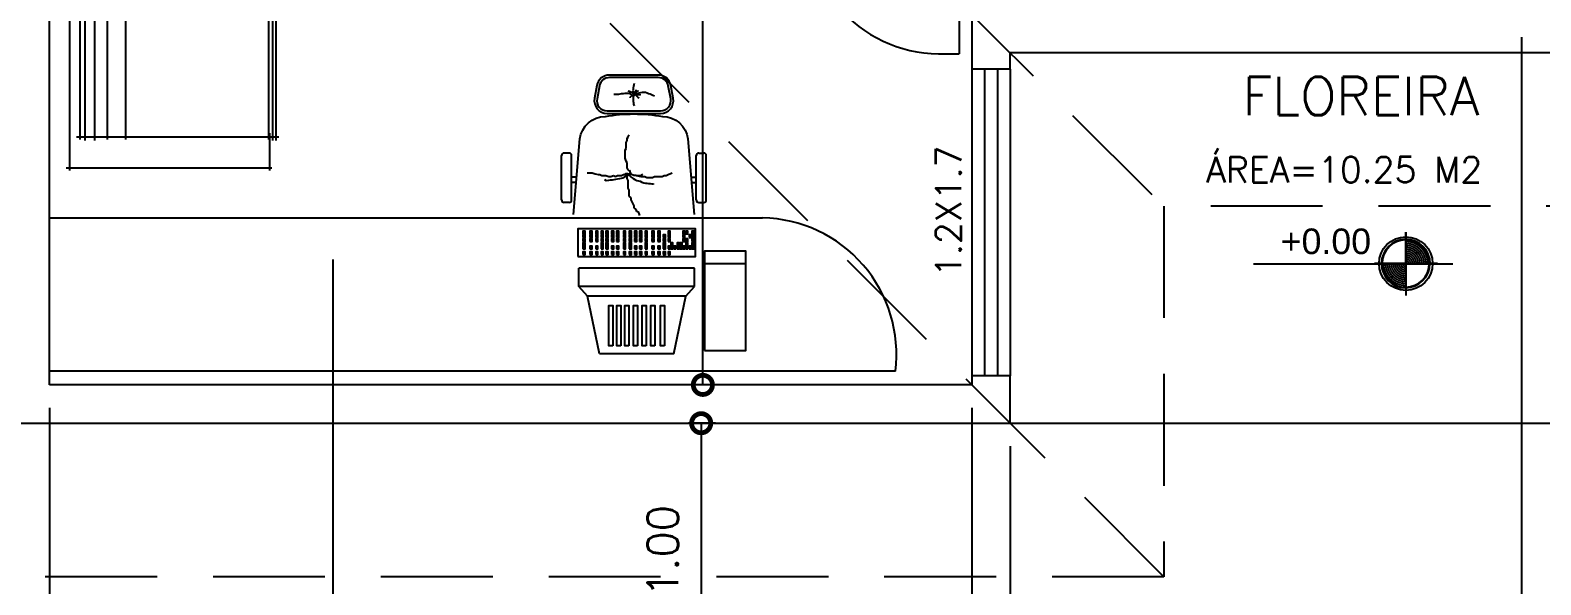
# Model space of a CAD drawing. Extents: x 500 to 638, y 181 to 267.
# Drawn here: x 540.95 to 546.86, y 225.74 to 227.91 of the extents above; entities that cross this region are included whole.
import ezdxf
from ezdxf.enums import TextEntityAlignment as Align

# ---------------------------------------------------------------- set-up
doc = ezdxf.new("R2010")
doc.units = 0
doc.header["$LTSCALE"] = 7
doc.linetypes.add('HIDDEN2', pattern=[0.1875, 0.125, -0.0625])
doc.layers.get('0').update_dxf_attribs({"linetype": 'CONTINUOUS'})
doc.layers.get('DEFPOINTS').update_dxf_attribs({"linetype": 'CONTINUOUS'})
for name, color, linetype in [('ACESSÓRIO', 2, 'CONTINUOUS'), ('ALVENARIA', 7, 'CONTINUOUS'), ('ALVENARIA1', 44, 'CONTINUOUS'), ('COBERTURA', 6, 'CONTINUOUS'), ('COTA', 1, 'CONTINUOUS'), ('JAPOR', 142, 'CONTINUOUS'), ('TEXTO2', 40, 'CONTINUOUS'), ('TEXTO3', 3, 'CONTINUOUS')]:
    doc.layers.add(name, color=color, linetype=linetype)
doc.styles.add('ARIALN', font='arial.ttf')
doc.styles.add('ROMANS', font='times.ttf')
doc.styles.add('SIMPLEX', font='SIMPLEX.SHX')
doc.dimstyles.new('DIM50', dxfattribs={"dimtxt": 0.12, "dimasz": 0.15, "dimexe": 0.05, "dimexo": 0.09, "dimgap": 0.09, "dimtad": 1, "dimzin": 0, "dimdsep": 46, "dimtxsty": 'SIMPLEX', "dimblk1": 'DOTSMALL', "dimblk2": 'DOTSMALL', "dimsah": 1, "dimcen": 0.09, "dimadec": 0, "dimazin": 0, "dimtfac": 1, "dimtix": 1, "dimtofl": 0, "dimtmove": 2, "dimatfit": 3, "dimldrblk": 'DOTSMALL', "dimfxl": 1, "dimtolj": 1, "dimtzin": 0, "dimarcsym": 0})

# ---------------------------------------------------------------- blocks, each defined once
blk = doc.blocks.new('Bipman03')
blk.add_lwpolyline([(0.2804, 0.0302), (0.4279, 0.0323), (0.4422, 0.0548), (0.4791, 0.0548), (0.561, 0.0302), (0.5773, 0.0364), (0.5855, 0.0753), (0.561, 0.0979), (0.526, 0.1221), (0.4606, 0.1368), (0.4217, 0.1347), (0.4053, 0.1614), (0.2661, 0.1716), (0.3071, 0.2249), (0.3583, 0.2659), (0.3849, 0.2802), (0.3951, 0.313), (0.3419, 0.3335), (0.2682, 0.2843), (0.26, 0.2925), (0.2088, 0.272), (0.2047, 0.2351), (0.2129, 0.1778), (0.0573, 0.1962), (0.0103, 0.2578), (-0.0124, 0.2823), (-0.0431, 0.2966), (-0.1672, 0.2805), (-0.2458, 0.2065), (-0.2703, 0.1286), (-0.3236, 0.1245), (-0.3666, 0.0815), (-0.385, 0.02), (-0.3461, -0.0292), (-0.3011, -0.0517), (-0.2908, -0.0599), (-0.2929, -0.1788), (-0.2458, -0.23), (-0.0902, -0.2648), (0.0798, -0.2423), (0.1207, -0.2218), (0.2026, -0.2095), (0.262, -0.0661), (0.2784, -0.0558), (0.2845, 0.0057), (0.2743, 0.0118)], close=True)
for points in [[(0.0552, 0.1962), (0.1269, 0.1122), (0.0839, 0.063), (0.1474, 0.02)], [(0.2067, 0.2249), (0.3091, 0.2249)], [(-0.2663, 0.1245), (-0.2212, 0.0753), (-0.2335, 0.0548), (-0.2458, 0.061), (-0.254, 0.0487), (-0.2478, 0.0302), (-0.2171, 0.022), (-0.2069, 0.0036), (-0.2274, -0.0292), (-0.2642, -0.0476), (-0.2908, -0.0538), (-0.254, -0.0579), (-0.2028, -0.0333), (-0.1454, 0.0466), (-0.1352, 0.0835), (-0.17, 0.1245), (-0.2192, 0.1347), (-0.2663, 0.1245)], [(0.1719, 0.0876), (0.133, 0.1143), (0.09, 0.0589), (0.0204, 0.1245), (-0.0451, 0.1737), (-0.0943, 0.1696), (-0.1434, 0.1245), (-0.1557, 0.1347), (-0.1925, 0.1306)], [(0.2804, 0.0302), (0.2646, 0.1306), (0.1883, 0.1327), (0.1248, -0.0702)], [(0.2641, 0.1696), (0.2518, 0.1306)], [(0.4197, 0.1347), (0.4422, 0.0528)], [(-0.1332, 0.0712), (-0.082, 0.0323), (0.0429, 0.0118)], [(-0.2294, -0.0702), (-0.2192, -0.1234), (-0.1168, -0.0497), (-0.0349, -0.0312), (0.0593, 0.0016)], [(-0.1987, -0.0292), (-0.1168, -0.0046), (0.0409, 0.0016)], [(-0.1823, -0.148), (-0.039, -0.1603), (-0.0083, -0.105), (-0.0124, -0.1542), (0.1453, -0.0743), (0.1904, -0.1398), (0.219, -0.1111), (0.1781, -0.0394), (0.2381, 0.0246), (0.2743, 0.0138)], [(0.1822, -0.0456), (0.1474, -0.0722)], [(0.2641, -0.064), (0.2313, -0.064), (0.2129, -0.0989)], [(0.1904, -0.1419), (0.2047, -0.1665), (0.1207, -0.2197)]]:
    blk.add_lwpolyline(points)
blk = doc.blocks.new('A$C7B130806')
at = {"layer": 'ACESSÓRIO'}
for p, q in [((0.1399, 0.8304), (0, 0.8304)), ((0.0108, 0.8444), (0.0108, 0.0398)), ((0.1215, 0.8413), (1.7393, 0.8413)), ((1.7393, 0.8547), (0.1247, 0.8547)), ((0.1323, 0.8655), (0.1323, 0.8163)), ((0.1323, 0.8412), (0.1323, 0.0738)), ((0.6588, 0.8687), (0.6588, 0.0803)), ((1.1988, 0.8687), (1.1988, 0.0803)), ((1.8576, 0.8304), (1.7113, 0.8304)), ((1.7253, 0.8228), (1.7253, 0.8655)), ((1.7253, 0.0738), (1.7253, 0.8379)), ((1.8468, 0.0333), (1.8468, 0.8379)), ((0.1247, 0.825), (1.7361, 0.825)), ((0.1247, 0.2659), (1.7361, 0.2659)), ((0.1247, 0.194), (1.7361, 0.194)), ((0.1215, 0.1451), (1.7393, 0.1451)), ((0.1215, 0.1072), (1.7393, 0.1072)), ((0.1247, 0.0879), (1.7361, 0.0879)), ((0.0032, 0.0474), (1.8576, 0.0474)), ((0.6896, 0), (0.6896, 0.0001))]:
    blk.add_line(p, q, dxfattribs=at)
at = {"layer": 'ACESSÓRIO', "rotation": 86.47595088633102}
blk.add_blockref('Bipman03', (0.9319, 0.5777), dxfattribs=at)
blk = doc.blocks.new('A$C12E82880')
at = {"layer": 'ACESSÓRIO'}
for p, q in [((0.2806, 1.091), (0.2341, 0.8646)), ((0.2806, 1.091), (0.572, 1.091)), ((0.572, 1.091), (0.6185, 0.8646)), ((0.2341, 0.8646), (0.2, 0.8273)), ((0.2, 0.8273), (0.2, 0.756)), ((0.2, 0.8273), (0.6526, 0.8273)), ((0.2341, 0.8646), (0.6185, 0.8646)), ((0.6185, 0.8646), (0.6526, 0.8273)), ((0.6526, 0.8273), (0.6526, 0.756)), ((0, 0.7391), (0.1612, 0.7391)), ((0.2, 0.756), (0.6526, 0.756)), ((0.4138, 0.5495), (0.4176, 0.5381)), ((0.4176, 0.5381), (0.4252, 0.5343)), ((0.4252, 0.5343), (0.429, 0.5267)), ((0.1543, 0.4888), (0.1543, 0.3151)), ((0.1837, 0.4988), (0.1643, 0.4988)), ((0.1937, 0.4888), (0.1937, 0.3151)), ((0.429, 0.5267), (0.4366, 0.5191)), ((0.4366, 0.5191), (0.4366, 0.5115)), ((0.4366, 0.5115), (0.448, 0.4886)), ((0.448, 0.4886), (0.448, 0.481)), ((0.448, 0.481), (0.4557, 0.4734)), ((0.4557, 0.4734), (0.4557, 0.4506)), ((0.6807, 0.4888), (0.6807, 0.3151)), ((0.6907, 0.4988), (0.7101, 0.4988)), ((0.7201, 0.4888), (0.7201, 0.3151)), ((0.2099, 0.4199), (0.1928, 0.4199)), ((0.3601, 0.4262), (0.3601, 0.4275)), ((0.3666, 0.4262), (0.3601, 0.4262)), ((0.373, 0.4249), (0.3666, 0.4262)), ((0.3795, 0.4249), (0.373, 0.4249)), ((0.386, 0.4236), (0.3795, 0.4249)), ((0.3924, 0.4236), (0.386, 0.4236)), ((0.3989, 0.4223), (0.3924, 0.4236)), ((0.4066, 0.4197), (0.3989, 0.4223)), ((0.4131, 0.4158), (0.4066, 0.4197)), ((0.4196, 0.4145), (0.4131, 0.4158)), ((0.426, 0.412), (0.4196, 0.4145)), ((0.4557, 0.4506), (0.4595, 0.4429)), ((0.4595, 0.4429), (0.4595, 0.4125)), ((0.6645, 0.4199), (0.6816, 0.4199)), ((0.2116, 0.3999), (0.1945, 0.3999)), ((0.3033, 0.3897), (0.2881, 0.3821)), ((0.311, 0.3935), (0.3033, 0.3897)), ((0.3186, 0.3935), (0.311, 0.3935)), ((0.3262, 0.3973), (0.3186, 0.3935)), ((0.3567, 0.3973), (0.3262, 0.3973)), ((0.3643, 0.4011), (0.3567, 0.3973)), ((0.3871, 0.4011), (0.3643, 0.4011)), ((0.3947, 0.3973), (0.3871, 0.4011)), ((0.41, 0.3973), (0.3947, 0.3973)), ((0.4073, 0.3915), (0.402, 0.388)), ((0.4094, 0.394), (0.4031, 0.3924)), ((0.4126, 0.3933), (0.4073, 0.3915)), ((0.415, 0.3948), (0.4094, 0.394)), ((0.429, 0.3935), (0.41, 0.3973)), ((0.4179, 0.3933), (0.4126, 0.3933)), ((0.4214, 0.3948), (0.415, 0.3948)), ((0.4285, 0.3915), (0.4179, 0.3933)), ((0.4278, 0.3932), (0.4214, 0.3948)), ((0.4338, 0.4081), (0.426, 0.412)), ((0.4341, 0.3916), (0.4278, 0.3932)), ((0.4373, 0.3915), (0.4285, 0.3915)), ((0.4402, 0.4042), (0.4338, 0.4081)), ((0.4405, 0.39), (0.4341, 0.3916)), ((0.4444, 0.3897), (0.4373, 0.3915)), ((0.448, 0.3991), (0.4402, 0.4042)), ((0.4477, 0.3876), (0.4405, 0.39)), ((0.4462, 0.3897), (0.4497, 0.3844)), ((0.4532, 0.3868), (0.4477, 0.3876)), ((0.4544, 0.3926), (0.448, 0.3991)), ((0.4497, 0.3844), (0.4568, 0.388)), ((0.4497, 0.3844), (0.4515, 0.3791)), ((0.454, 0.3892), (0.4501, 0.3868)), ((0.4515, 0.3791), (0.4532, 0.3721)), ((0.4518, 0.3783), (0.4595, 0.3706)), ((0.4564, 0.3948), (0.454, 0.3892)), ((0.4548, 0.3884), (0.4604, 0.3932)), ((0.4557, 0.3926), (0.4622, 0.3913)), ((0.4633, 0.3897), (0.4557, 0.3859)), ((0.4572, 0.3892), (0.4564, 0.3948)), ((0.4568, 0.388), (0.4621, 0.388)), ((0.458, 0.3948), (0.4572, 0.3892)), ((0.4595, 0.4125), (0.4633, 0.4049)), ((0.4595, 0.3706), (0.4633, 0.363)), ((0.4604, 0.386), (0.4676, 0.3868)), ((0.4621, 0.388), (0.4709, 0.3862)), ((0.4622, 0.3913), (0.4686, 0.3965)), ((0.4633, 0.4049), (0.4633, 0.3821)), ((0.4785, 0.3897), (0.4633, 0.3897)), ((0.4633, 0.363), (0.4633, 0.344)), ((0.4676, 0.3868), (0.4732, 0.3892)), ((0.4686, 0.3965), (0.4803, 0.4029)), ((0.4861, 0.3935), (0.4785, 0.3897)), ((0.4803, 0.4029), (0.4932, 0.4055)), ((0.5013, 0.3935), (0.4861, 0.3935)), ((0.4932, 0.4055), (0.5087, 0.4081)), ((0.509, 0.3973), (0.5013, 0.3935)), ((0.5087, 0.4081), (0.5216, 0.4107)), ((0.5166, 0.3935), (0.509, 0.3973)), ((0.528, 0.3973), (0.5166, 0.3935)), ((0.5216, 0.4107), (0.5306, 0.4107)), ((0.5356, 0.3973), (0.528, 0.3973)), ((0.5306, 0.4107), (0.5371, 0.412)), ((0.547, 0.3935), (0.5356, 0.3973)), ((0.5371, 0.412), (0.5449, 0.4133)), ((0.5449, 0.4133), (0.5513, 0.4094)), ((0.5623, 0.3935), (0.547, 0.3935)), ((0.5513, 0.4094), (0.5513, 0.4107)), ((0.5699, 0.3897), (0.5623, 0.3935)), ((0.5775, 0.3897), (0.5699, 0.3897)), ((0.5889, 0.3859), (0.5775, 0.3897)), ((0.6003, 0.3821), (0.5889, 0.3859)), ((0.6194, 0.3821), (0.6003, 0.3821)), ((0.6628, 0.3999), (0.6799, 0.3999)), ((0.1837, 0.3051), (0.1643, 0.3051)), ((0.4633, 0.344), (0.4671, 0.3364)), ((0.4671, 0.3364), (0.4709, 0.325)), ((0.4709, 0.325), (0.4709, 0.2945)), ((0.6907, 0.3051), (0.7101, 0.3051)), ((0.4595, 0.2412), (0.4557, 0.2336)), ((0.4633, 0.2489), (0.4595, 0.2412)), ((0.4671, 0.2641), (0.4633, 0.2565)), ((0.4633, 0.2565), (0.4633, 0.2489)), ((0.4709, 0.2945), (0.4671, 0.2869)), ((0.4671, 0.2869), (0.4671, 0.2641)), ((0.4174, 0.15), (0.4174, 0.1524)), ((0.4383, 0.1146), (0.4367, 0.1202)), ((0.4574, 0.15), (0.4574, 0.1524)), ((0.357, 0.0811), (0.3562, 0.0811)), ((0.3626, 0.0788), (0.357, 0.0811)), ((0.3682, 0.0764), (0.3626, 0.0788)), ((0.3737, 0.074), (0.3682, 0.0764)), ((0.3801, 0.0716), (0.3737, 0.074)), ((0.3857, 0.0692), (0.3801, 0.0716)), ((0.3921, 0.0676), (0.3857, 0.0692)), ((0.3976, 0.0668), (0.3921, 0.0676)), ((0.404, 0.0668), (0.3976, 0.0668)), ((0.4104, 0.0684), (0.404, 0.0668)), ((0.4168, 0.07), (0.4104, 0.0684)), ((0.416, 0.0756), (0.4112, 0.078)), ((0.4199, 0.0875), (0.416, 0.0891)), ((0.4215, 0.0756), (0.416, 0.0756)), ((0.4231, 0.0716), (0.4168, 0.07)), ((0.4207, 0.062), (0.4191, 0.062)), ((0.4255, 0.0827), (0.4199, 0.0875)), ((0.4263, 0.066), (0.4207, 0.062)), ((0.4279, 0.0764), (0.4215, 0.0756)), ((0.4303, 0.074), (0.4231, 0.0716)), ((0.4311, 0.0772), (0.4255, 0.0827)), ((0.4319, 0.0708), (0.4263, 0.066)), ((0.4311, 0.0644), (0.4287, 0.0589)), ((0.4359, 0.0748), (0.4303, 0.074)), ((0.4351, 0.0708), (0.4311, 0.0644)), ((0.4367, 0.0724), (0.4327, 0.0748)), ((0.4359, 0.0772), (0.4406, 0.0843)), ((0.4367, 0.0772), (0.4422, 0.0795)), ((0.4391, 0.0668), (0.4367, 0.0724)), ((0.4375, 0.0732), (0.443, 0.0684)), ((0.4391, 0.1082), (0.4383, 0.1146)), ((0.4399, 0.1018), (0.4391, 0.1082)), ((0.4399, 0.0724), (0.4391, 0.0668)), ((0.4406, 0.0963), (0.4399, 0.1018)), ((0.4406, 0.0668), (0.4399, 0.0724)), ((0.4406, 0.0843), (0.4406, 0.0963)), ((0.4414, 0.0612), (0.4406, 0.0668)), ((0.4406, 0.0557), (0.4414, 0.0612)), ((0.4422, 0.0795), (0.4478, 0.0827)), ((0.443, 0.0756), (0.4502, 0.0748)), ((0.443, 0.0684), (0.4486, 0.0676)), ((0.4478, 0.0827), (0.4526, 0.0883)), ((0.4486, 0.0676), (0.4542, 0.0644)), ((0.4502, 0.0748), (0.4558, 0.0724)), ((0.4526, 0.0883), (0.4534, 0.0891)), ((0.4542, 0.0644), (0.459, 0.0636)), ((0.4558, 0.0724), (0.4733, 0.0724)), ((0.4733, 0.0724), (0.4797, 0.0732)), ((0.4797, 0.0732), (0.4868, 0.074)), ((0.4868, 0.074), (0.4924, 0.0748)), ((0.4924, 0.0748), (0.498, 0.0756)), ((0.498, 0.0756), (0.5044, 0.0764)), ((0.5044, 0.0764), (0.5155, 0.0764)), ((0.4287, 0.0589), (0.4287, 0.0581)), ((0.4367, 0.0326), (0.4375, 0.0389)), ((0.4375, 0.0389), (0.4391, 0.0445)), ((0.4391, 0.0445), (0.4399, 0.0501)), ((0.4399, 0.0501), (0.4406, 0.0557))]:
    blk.add_line(p, q, dxfattribs=at)
for points in [[(0.1612, 1.0772), (0, 1.0772), (0, 0.6895), (0.1612, 0.6895)], [(0.3178, 1.06), (0.3333, 1.06), (0.3333, 0.9018), (0.3178, 0.9018)], [(0.355, 1.06), (0.3705, 1.06), (0.3705, 0.9018), (0.355, 0.9018)], [(0.3891, 1.06), (0.4046, 1.06), (0.4046, 0.9018), (0.3891, 0.9018)], [(0.4232, 1.06), (0.4387, 1.06), (0.4387, 0.9018), (0.4232, 0.9018)], [(0.4573, 1.06), (0.4728, 1.06), (0.4728, 0.9018), (0.4573, 0.9018)], [(0.4883, 1.06), (0.5038, 1.06), (0.5038, 0.9018), (0.4883, 0.9018)], [(0.5193, 1.06), (0.5348, 1.06), (0.5348, 0.9018), (0.5193, 0.9018)], [(0.6567, 0.7104), (0.1961, 0.7104), (0.1961, 0.6011), (0.6567, 0.6011)], [(0.2102, 0.6805), (0.2017, 0.6805), (0.2017, 0.6698), (0.2102, 0.6698)], [(0.2102, 0.6666), (0.2017, 0.6666), (0.2017, 0.6559), (0.2102, 0.6559)], [(0.2102, 0.6515), (0.2017, 0.6515), (0.2017, 0.6407), (0.2102, 0.6407)], [(0.2215, 0.6805), (0.2129, 0.6805), (0.2129, 0.6698), (0.2215, 0.6698)], [(0.2345, 0.6805), (0.2259, 0.6805), (0.2259, 0.6698), (0.2345, 0.6698)], [(0.2345, 0.6666), (0.2259, 0.6666), (0.2259, 0.6559), (0.2345, 0.6559)], [(0.2345, 0.6515), (0.2259, 0.6515), (0.2259, 0.6407), (0.2345, 0.6407)], [(0.2462, 0.6805), (0.2377, 0.6805), (0.2377, 0.6698), (0.2462, 0.6698)], [(0.2462, 0.6515), (0.2377, 0.6515), (0.2377, 0.6407), (0.2462, 0.6407)], [(0.2573, 0.6805), (0.2488, 0.6805), (0.2488, 0.6698), (0.2573, 0.6698)], [(0.2573, 0.6666), (0.2488, 0.6666), (0.2488, 0.6559), (0.2573, 0.6559)], [(0.2686, 0.6805), (0.2601, 0.6805), (0.2601, 0.6698), (0.2686, 0.6698)], [(0.2686, 0.6666), (0.2601, 0.6666), (0.2601, 0.6559), (0.2686, 0.6559)], [(0.2816, 0.6805), (0.2731, 0.6805), (0.2731, 0.6698), (0.2816, 0.6698)], [(0.2933, 0.6805), (0.2848, 0.6805), (0.2848, 0.6698), (0.2933, 0.6698)], [(0.2933, 0.6666), (0.2848, 0.6666), (0.2848, 0.6559), (0.2933, 0.6559)], [(0.3033, 0.7024), (0.2948, 0.7024), (0.2948, 0.6917), (0.3033, 0.6917)], [(0.3033, 0.6805), (0.2948, 0.6805), (0.2948, 0.6698), (0.3033, 0.6698)], [(0.3033, 0.6515), (0.2948, 0.6515), (0.2948, 0.6407), (0.3033, 0.6407)], [(0.3228, 0.7024), (0.3142, 0.7024), (0.3142, 0.6917), (0.3228, 0.6917)], [(0.3228, 0.6805), (0.3142, 0.6805), (0.3142, 0.6698), (0.3228, 0.6698)], [(0.3228, 0.6666), (0.3142, 0.6666), (0.3142, 0.6559), (0.3228, 0.6559)], [(0.3228, 0.6515), (0.3142, 0.6515), (0.3142, 0.6407), (0.3228, 0.6407)], [(0.3434, 0.7024), (0.3349, 0.7024), (0.3349, 0.6917), (0.3434, 0.6917)], [(0.3434, 0.6805), (0.3349, 0.6805), (0.3349, 0.6698), (0.3434, 0.6698)], [(0.3434, 0.6515), (0.3349, 0.6515), (0.3349, 0.6407), (0.3434, 0.6407)], [(0.3665, 0.7024), (0.358, 0.7024), (0.358, 0.6917), (0.3665, 0.6917)], [(0.3665, 0.6805), (0.358, 0.6805), (0.358, 0.6698), (0.3665, 0.6698)], [(0.3665, 0.6515), (0.358, 0.6515), (0.358, 0.6407), (0.3665, 0.6407)], [(0.3933, 0.7024), (0.3847, 0.7024), (0.3847, 0.6917), (0.3933, 0.6917)], [(0.3933, 0.6805), (0.3847, 0.6805), (0.3847, 0.6698), (0.3933, 0.6698)], [(0.3933, 0.6666), (0.3847, 0.6666), (0.3847, 0.6559), (0.3933, 0.6559)], [(0.3933, 0.6515), (0.3847, 0.6515), (0.3847, 0.6407), (0.3933, 0.6407)], [(0.4151, 0.7024), (0.4066, 0.7024), (0.4066, 0.6917), (0.4151, 0.6917)], [(0.4151, 0.6805), (0.4066, 0.6805), (0.4066, 0.6698), (0.4151, 0.6698)], [(0.4151, 0.6515), (0.4066, 0.6515), (0.4066, 0.6407), (0.4151, 0.6407)], [(0.4346, 0.7024), (0.426, 0.7024), (0.426, 0.6917), (0.4346, 0.6917)], [(0.4346, 0.6805), (0.426, 0.6805), (0.426, 0.6698), (0.4346, 0.6698)], [(0.4346, 0.6515), (0.426, 0.6515), (0.426, 0.6407), (0.4346, 0.6407)], [(0.4552, 0.7024), (0.4467, 0.7024), (0.4467, 0.6917), (0.4552, 0.6917)], [(0.4552, 0.6805), (0.4467, 0.6805), (0.4467, 0.6698), (0.4552, 0.6698)], [(0.4552, 0.6666), (0.4467, 0.6666), (0.4467, 0.6559), (0.4552, 0.6559)], [(0.4552, 0.6515), (0.4467, 0.6515), (0.4467, 0.6407), (0.4552, 0.6407)], [(0.4783, 0.7024), (0.4698, 0.7024), (0.4698, 0.6917), (0.4783, 0.6917)], [(0.4783, 0.6805), (0.4698, 0.6805), (0.4698, 0.6698), (0.4783, 0.6698)], [(0.4783, 0.6666), (0.4698, 0.6666), (0.4698, 0.6559), (0.4783, 0.6559)], [(0.4783, 0.6515), (0.4698, 0.6515), (0.4698, 0.6407), (0.4783, 0.6407)], [(0.5051, 0.7024), (0.4965, 0.7024), (0.4965, 0.6917), (0.5051, 0.6917)], [(0.5051, 0.6805), (0.4965, 0.6805), (0.4965, 0.6698), (0.5051, 0.6698)], [(0.5051, 0.6515), (0.4965, 0.6515), (0.4965, 0.6407), (0.5051, 0.6407)], [(0.5245, 0.7024), (0.5159, 0.7024), (0.5159, 0.6917), (0.5245, 0.6917)], [(0.5245, 0.6805), (0.5159, 0.6805), (0.5159, 0.6698), (0.5245, 0.6698)], [(0.5245, 0.6515), (0.5159, 0.6515), (0.5159, 0.6407), (0.5245, 0.6407)], [(0.5464, 0.7024), (0.5378, 0.7024), (0.5378, 0.6917), (0.5464, 0.6917)], [(0.5464, 0.6805), (0.5378, 0.6805), (0.5378, 0.6698), (0.5464, 0.6698)], [(0.5464, 0.6666), (0.5378, 0.6666), (0.5378, 0.6559), (0.5464, 0.6559)], [(0.5464, 0.6515), (0.5378, 0.6515), (0.5378, 0.6407), (0.5464, 0.6407)], [(0.5658, 0.7024), (0.5573, 0.7024), (0.5573, 0.6917), (0.5658, 0.6917)], [(0.5658, 0.6805), (0.5573, 0.6805), (0.5573, 0.6698), (0.5658, 0.6698)], [(0.5658, 0.6666), (0.5573, 0.6666), (0.5573, 0.6559), (0.5658, 0.6559)], [(0.5658, 0.6515), (0.5573, 0.6515), (0.5573, 0.6407), (0.5658, 0.6407)], [(0.5865, 0.7024), (0.5779, 0.7024), (0.5779, 0.6917), (0.5865, 0.6917)], [(0.5865, 0.6805), (0.5779, 0.6805), (0.5779, 0.6698), (0.5865, 0.6698)], [(0.5865, 0.6515), (0.5779, 0.6515), (0.5779, 0.6407), (0.5865, 0.6407)], [(0.6096, 0.7024), (0.601, 0.7024), (0.601, 0.6917), (0.6096, 0.6917)], [(0.6096, 0.6805), (0.601, 0.6805), (0.601, 0.6698), (0.6096, 0.6698)], [(0.6096, 0.6515), (0.601, 0.6515), (0.601, 0.6407), (0.6096, 0.6407)], [(0.6363, 0.7024), (0.6278, 0.7024), (0.6278, 0.6917), (0.6363, 0.6917)], [(0.6363, 0.6805), (0.6278, 0.6805), (0.6278, 0.6698), (0.6363, 0.6698)], [(0.6363, 0.6666), (0.6278, 0.6666), (0.6278, 0.6559), (0.6363, 0.6559)], [(0.6363, 0.6515), (0.6278, 0.6515), (0.6278, 0.6407), (0.6363, 0.6407)], [(0.2102, 0.6354), (0.2017, 0.6354), (0.2017, 0.6247), (0.2102, 0.6247)], [(0.2102, 0.6211), (0.2017, 0.6211), (0.2017, 0.6104), (0.2102, 0.6104)], [(0.2215, 0.6354), (0.2129, 0.6354), (0.2129, 0.6247), (0.2215, 0.6247)], [(0.2345, 0.6211), (0.2259, 0.6211), (0.2259, 0.6104), (0.2345, 0.6104)], [(0.2462, 0.6354), (0.2377, 0.6354), (0.2377, 0.6247), (0.2462, 0.6247)], [(0.2462, 0.6211), (0.2377, 0.6211), (0.2377, 0.6104), (0.2462, 0.6104)], [(0.3033, 0.6354), (0.2948, 0.6354), (0.2948, 0.6247), (0.3033, 0.6247)], [(0.3033, 0.6211), (0.2948, 0.6211), (0.2948, 0.6104), (0.3033, 0.6104)], [(0.3228, 0.6354), (0.3142, 0.6354), (0.3142, 0.6247), (0.3228, 0.6247)], [(0.3434, 0.6354), (0.3349, 0.6354), (0.3349, 0.6247), (0.3434, 0.6247)], [(0.3434, 0.6211), (0.3349, 0.6211), (0.3349, 0.6104), (0.3434, 0.6104)], [(0.3665, 0.6354), (0.358, 0.6354), (0.358, 0.6247), (0.3665, 0.6247)], [(0.3665, 0.6211), (0.358, 0.6211), (0.358, 0.6104), (0.3665, 0.6104)], [(0.3933, 0.6354), (0.3847, 0.6354), (0.3847, 0.6247), (0.3933, 0.6247)], [(0.3933, 0.6211), (0.3847, 0.6211), (0.3847, 0.6104), (0.3933, 0.6104)], [(0.4151, 0.6354), (0.4066, 0.6354), (0.4066, 0.6247), (0.4151, 0.6247)], [(0.4151, 0.6211), (0.4066, 0.6211), (0.4066, 0.6104), (0.4151, 0.6104)], [(0.4346, 0.6354), (0.426, 0.6354), (0.426, 0.6247), (0.4346, 0.6247)], [(0.4346, 0.6211), (0.426, 0.6211), (0.426, 0.6104), (0.4346, 0.6104)], [(0.4552, 0.6354), (0.4467, 0.6354), (0.4467, 0.6247), (0.4552, 0.6247)], [(0.4552, 0.6211), (0.4467, 0.6211), (0.4467, 0.6104), (0.4552, 0.6104)], [(0.4783, 0.6354), (0.4698, 0.6354), (0.4698, 0.6247), (0.4783, 0.6247)], [(0.4783, 0.6211), (0.4698, 0.6211), (0.4698, 0.6104), (0.4783, 0.6104)], [(0.5051, 0.6354), (0.4965, 0.6354), (0.4965, 0.6247), (0.5051, 0.6247)], [(0.5051, 0.6211), (0.4965, 0.6211), (0.4965, 0.6104), (0.5051, 0.6104)], [(0.5245, 0.6354), (0.5159, 0.6354), (0.5159, 0.6247), (0.5245, 0.6247)], [(0.5245, 0.6211), (0.5159, 0.6211), (0.5159, 0.6104), (0.5245, 0.6104)], [(0.5464, 0.6354), (0.5378, 0.6354), (0.5378, 0.6247), (0.5464, 0.6247)], [(0.5464, 0.6211), (0.5378, 0.6211), (0.5378, 0.6104), (0.5464, 0.6104)], [(0.5658, 0.6354), (0.5573, 0.6354), (0.5573, 0.6247), (0.5658, 0.6247)], [(0.5658, 0.6211), (0.5573, 0.6211), (0.5573, 0.6104), (0.5658, 0.6104)], [(0.5865, 0.6354), (0.5779, 0.6354), (0.5779, 0.6247), (0.5865, 0.6247)], [(0.5865, 0.6211), (0.5779, 0.6211), (0.5779, 0.6104), (0.5865, 0.6104)], [(0.6096, 0.6354), (0.601, 0.6354), (0.601, 0.6247), (0.6096, 0.6247)], [(0.6096, 0.6211), (0.601, 0.6211), (0.601, 0.6104), (0.6096, 0.6104)], [(0.6363, 0.6354), (0.6278, 0.6354), (0.6278, 0.6247), (0.6363, 0.6247)], [(0.6363, 0.6211), (0.6278, 0.6211), (0.6278, 0.6104), (0.6363, 0.6104)]]:
    blk.add_lwpolyline(points, close=True, dxfattribs=at)
blk.add_lwpolyline([(0.6731, 0.5451), (0.6481, 0.2499, -0.378242), (0.5489, 0.1623, -0.089508), (0.3255, 0.1623, -0.378242), (0.2262, 0.2499), (0.2012, 0.5451, -0.04579)], format="xyb", dxfattribs=at)
at = {"layer": 'ACESSÓRIO', "const_width": 0.006}
for points in [[(0.4547, 0.3868, -1), (0.4487, 0.3868, -1)], [(0.4373, 0.0748, 1), (0.4313, 0.0748, 1)]]:
    blk.add_lwpolyline(points, format="xyb", close=True, dxfattribs=at)
at = {"layer": 'ACESSÓRIO'}
for points in [[(0.5912, 0.0907, 0.469905), (0.5421, 0.15), (0.3327, 0.15, 0.469905), (0.2836, 0.0907), (0.293, 0.0407, 0.360633), (0.3421, 0), (0.5327, 0, 0.360633), (0.5818, 0.0407)], [(0.5814, 0.0926, 0.469905), (0.5421, 0.14), (0.3327, 0.14, 0.469905), (0.2934, 0.0926), (0.3028, 0.0426, 0.360633), (0.3421, 0.01), (0.5327, 0.01, 0.360633), (0.572, 0.0426)]]:
    blk.add_lwpolyline(points, format="xyb", close=True, dxfattribs=at)
for centre, start, end in [((0.1643, 0.4888), 90, 180), ((0.1837, 0.4888), 360, 90), ((0.6907, 0.4888), 90, 180), ((0.7101, 0.4888), 360, 90), ((0.1643, 0.3151), 180, 270), ((0.1837, 0.3151), 270, 360), ((0.6907, 0.3151), 180, 270), ((0.7101, 0.3151), 270, 360)]:
    blk.add_arc(centre, 0.01, start, end, dxfattribs=at)
at = {"layer": 'ACESSÓRIO', "style": 'ROMANS', "text_generation_flag": 4}
for p in [(0.2921, 0.6589), (0.3215, 0.6589)]:
    blk.add_text('1', height=0.005, rotation=180, dxfattribs=at).set_placement(p)
blk = doc.blocks.new('_DOTSMALL')
at = {"color": 0, "linetype": 'ByBlock', "const_width": 0.5}
blk.add_lwpolyline([(-0.0625, 0, 1), (0.0625, 0, 1)], format="xyb", close=True, dxfattribs=at)
blk = doc.blocks.new('*D53')
at = {"layer": 'COTA', "color": 0, "lineweight": -2}
for p, q in [((543.6314, 226.3719), (543.5257, 226.3719)), ((543.5757, 226.3719), (543.5757, 225.3719)), ((543.6314, 225.3719), (543.5257, 225.3719))]:
    blk.add_line(p, q, dxfattribs=at)
at = {"layer": 'DEFPOINTS', "color": 0}
for p in [(543.7214, 226.3719), (543.5757, 225.3719), (543.7214, 225.3719)]:
    blk.add_point(p, dxfattribs=at)
at = {"layer": 'COTA', "color": 0, "lineweight": -2, "xscale": 0.15, "yscale": 0.15, "zscale": 0.15}
for p, rotation in [((543.5757, 226.3719), 90), ((543.5757, 225.3719), 270)]:
    blk.add_blockref('_DOTSMALL', p, dxfattribs=dict(at, rotation=rotation))
at = {"layer": 'COTA', "color": 0, "insert": (543.4257, 225.8719), "char_height": 0.12, "attachment_point": 5, "rotation": 90, "style": 'SIMPLEX'}
blk.add_mtext('\\A1;1.00', dxfattribs=at)
blk = doc.blocks.new('*D56')
at = {"layer": 'COTA', "color": 0, "lineweight": -2}
for p, q in [((541.0266, 226.4319), (541.0266, 224.4025)), ((540.8766, 226.2819), (540.8766, 224.4025)), ((540.8766, 224.4525), (540.7266, 224.4525)), ((541.0266, 224.4525), (541.1766, 224.4525))]:
    blk.add_line(p, q, dxfattribs=at)
at = {"layer": 'DEFPOINTS', "color": 0}
for p in [(541.0266, 226.5219), (540.8766, 226.3719), (541.0266, 224.4525)]:
    blk.add_point(p, dxfattribs=at)
at = {"layer": 'COTA', "color": 0, "lineweight": -2, "xscale": 0.15, "yscale": 0.15, "zscale": 0.15}
blk.add_blockref('_DOTSMALL', (540.8766, 224.4525), dxfattribs=at)
at = {"layer": 'COTA', "color": 0, "lineweight": -2, "xscale": 0.15, "yscale": 0.15, "zscale": 0.15, "rotation": 180}
blk.add_blockref('_DOTSMALL', (541.0266, 224.4525), dxfattribs=at)
at = {"layer": 'COTA', "color": 0, "insert": (540.9516, 224.6025), "char_height": 0.12, "attachment_point": 5, "style": 'SIMPLEX'}
blk.add_mtext('\\A1;0.15', dxfattribs=at)
blk = doc.blocks.new('*D57')
at = {"layer": 'COTA', "color": 0, "lineweight": -2}
for p, q in [((541.0266, 226.4319), (541.0266, 224.4025)), ((544.6343, 226.4319), (544.6343, 224.4025)), ((541.0266, 224.4525), (544.6343, 224.4525))]:
    blk.add_line(p, q, dxfattribs=at)
at = {"layer": 'DEFPOINTS', "color": 0}
for p in [(541.0266, 226.5219), (544.6343, 226.5219), (544.6343, 224.4525)]:
    blk.add_point(p, dxfattribs=at)
at = {"layer": 'COTA', "color": 0, "lineweight": -2, "xscale": 0.15, "yscale": 0.15, "zscale": 0.15, "rotation": 180}
blk.add_blockref('_DOTSMALL', (541.0266, 224.4525), dxfattribs=at)
at = {"layer": 'COTA', "color": 0, "lineweight": -2, "xscale": 0.15, "yscale": 0.15, "zscale": 0.15}
blk.add_blockref('_DOTSMALL', (544.6343, 224.4525), dxfattribs=at)
at = {"layer": 'COTA', "color": 0, "insert": (542.8305, 224.6025), "char_height": 0.12, "attachment_point": 5, "style": 'SIMPLEX'}
blk.add_mtext('\\A1;3.60', dxfattribs=at)
blk = doc.blocks.new('*D58')
at = {"layer": 'COTA', "color": 0, "lineweight": -2}
for p, q in [((544.6343, 226.4319), (544.6343, 224.4025)), ((544.7843, 226.2819), (544.7843, 224.4025)), ((544.6343, 224.4525), (544.4843, 224.4525)), ((544.7843, 224.4525), (544.9343, 224.4525))]:
    blk.add_line(p, q, dxfattribs=at)
at = {"layer": 'DEFPOINTS', "color": 0}
for p in [(544.6343, 226.5219), (544.7843, 226.3719), (544.7843, 224.4525)]:
    blk.add_point(p, dxfattribs=at)
at = {"layer": 'COTA', "color": 0, "lineweight": -2, "xscale": 0.15, "yscale": 0.15, "zscale": 0.15}
blk.add_blockref('_DOTSMALL', (544.6343, 224.4525), dxfattribs=at)
at = {"layer": 'COTA', "color": 0, "lineweight": -2, "xscale": 0.15, "yscale": 0.15, "zscale": 0.15, "rotation": 180}
blk.add_blockref('_DOTSMALL', (544.7843, 224.4525), dxfattribs=at)
at = {"layer": 'COTA', "color": 0, "insert": (544.7093, 224.6025), "char_height": 0.12, "attachment_point": 5, "style": 'SIMPLEX'}
blk.add_mtext('\\A1;0.15', dxfattribs=at)
blk = doc.blocks.new('*D59')
at = {"layer": 'COTA', "color": 0, "lineweight": -2}
for p, q in [((546.7843, 227.8819), (546.7843, 224.4025)), ((544.7843, 226.2819), (544.7843, 224.4025)), ((544.7843, 224.4525), (546.7843, 224.4525))]:
    blk.add_line(p, q, dxfattribs=at)
at = {"layer": 'DEFPOINTS', "color": 0}
for p in [(546.7843, 227.9719), (544.7843, 226.3719), (546.7843, 224.4525)]:
    blk.add_point(p, dxfattribs=at)
at = {"layer": 'COTA', "color": 0, "lineweight": -2, "xscale": 0.15, "yscale": 0.15, "zscale": 0.15, "rotation": 180}
blk.add_blockref('_DOTSMALL', (544.7843, 224.4525), dxfattribs=at)
at = {"layer": 'COTA', "color": 0, "lineweight": -2, "xscale": 0.15, "yscale": 0.15, "zscale": 0.15}
blk.add_blockref('_DOTSMALL', (546.7843, 224.4525), dxfattribs=at)
at = {"layer": 'COTA', "color": 0, "insert": (545.7843, 224.6025), "char_height": 0.12, "attachment_point": 5, "style": 'SIMPLEX'}
blk.add_mtext('\\A1;2.00', dxfattribs=at)
blk = doc.blocks.new('*D60')
at = {"layer": 'COTA', "color": 0, "lineweight": -2}
for p, q in [((546.7843, 227.8819), (546.7843, 224.4025)), ((546.9343, 227.8819), (546.9343, 224.4025)), ((546.7843, 224.4525), (546.6343, 224.4525)), ((546.9343, 224.4525), (547.0843, 224.4525))]:
    blk.add_line(p, q, dxfattribs=at)
at = {"layer": 'DEFPOINTS', "color": 0}
for p in [(546.7843, 227.9719), (546.9343, 227.9719), (546.9343, 224.4525)]:
    blk.add_point(p, dxfattribs=at)
at = {"layer": 'COTA', "color": 0, "lineweight": -2, "xscale": 0.15, "yscale": 0.15, "zscale": 0.15}
blk.add_blockref('_DOTSMALL', (546.7843, 224.4525), dxfattribs=at)
at = {"layer": 'COTA', "color": 0, "lineweight": -2, "xscale": 0.15, "yscale": 0.15, "zscale": 0.15, "rotation": 180}
blk.add_blockref('_DOTSMALL', (546.9343, 224.4525), dxfattribs=at)
at = {"layer": 'COTA', "color": 0, "insert": (546.8593, 224.6025), "char_height": 0.12, "attachment_point": 5, "style": 'SIMPLEX'}
blk.add_mtext('\\A1;0.15', dxfattribs=at)
blk = doc.blocks.new('*D65')
at = {"layer": 'COTA', "color": 0, "lineweight": -2}
for p, q in [((544.5443, 232.1219), (543.5323, 232.1219)), ((543.5823, 226.5219), (543.5823, 232.1219)), ((544.5443, 226.5219), (543.5323, 226.5219))]:
    blk.add_line(p, q, dxfattribs=at)
at = {"layer": 'DEFPOINTS', "color": 0}
for p in [(543.5823, 232.1219), (544.6343, 232.1219), (544.6343, 226.5219)]:
    blk.add_point(p, dxfattribs=at)
at = {"layer": 'COTA', "color": 0, "lineweight": -2, "xscale": 0.15, "yscale": 0.15, "zscale": 0.15}
for p, rotation in [((543.5823, 232.1219), 90), ((543.5823, 226.5219), 270)]:
    blk.add_blockref('_DOTSMALL', p, dxfattribs=dict(at, rotation=rotation))
at = {"layer": 'COTA', "color": 0, "insert": (543.4323, 229.3219), "char_height": 0.12, "attachment_point": 5, "rotation": 90, "style": 'SIMPLEX'}
blk.add_mtext('\\A1;5.60', dxfattribs=at)

msp = doc.modelspace()

# ---------------------------------------------------------------- linework, layer by layer
at = {"layer": 'ACESSÓRIO'}
for p, q in [((544.5841, 230.9118), (544.5841, 227.8168)), ((544.5032, 227.8168), (544.5841, 227.8168)), ((541.0266, 227.1751), (543.816, 227.1751)), ((544.3352, 226.5751), (541.0266, 226.5751))]:
    msp.add_line(p, q, dxfattribs=at)
for centre, start, end in [((544.5135, 228.3502), 172.83713, 268.90308), ((543.8058, 226.6416), 352.83713, 88.90308)]:
    msp.add_arc(centre, 0.5336, start, end, dxfattribs=at)
at = {"layer": 'ALVENARIA'}
for p, q in [((541.0266, 226.5219), (541.0266, 231.2628)), ((544.6343, 228.5469), (544.6343, 227.7578)), ((541.0266, 226.5219), (541.0266, 228.1719)), ((544.7843, 227.7578), (544.7843, 227.8219)), ((544.7843, 227.7578), (544.7843, 227.8219)), ((544.7843, 227.8219), (547.6566, 227.8219)), ((544.7843, 227.7578), (544.6343, 227.7578)), ((544.6343, 226.5219), (541.0266, 226.5219)), ((544.7843, 226.5578), (544.6343, 226.5578)), ((544.6343, 226.5578), (544.6343, 226.5219)), ((544.7843, 226.3719), (544.7843, 226.5578)), ((538.7766, 226.3719), (541.0266, 226.3719)), ((540.8766, 226.3719), (544.7843, 226.3719))]:
    msp.add_line(p, q, dxfattribs=at)
at = {"layer": 'ALVENARIA1', "linetype": 'ByBlock', "ltscale": 0.15}
msp.add_line((542.1347, 227.0126), (542.1347, 222.9253), dxfattribs=at)
at = {"layer": 'ALVENARIA1'}
msp.add_line((544.7843, 226.3719), (551.8564, 226.3719), dxfattribs=at)
at = {"layer": 'COBERTURA', "linetype": 'HIDDEN2', "ltscale": 0.5}
for p, q in [((541.7801, 230.8248), (545.3856, 227.2192)), ((545.3856, 225.7714), (541.7801, 229.375)), ((551.2559, 227.2212), (545.3836, 227.2212)), ((545.3856, 227.2212), (545.3856, 225.7714)), ((545.3856, 225.7714), (538.1775, 225.7714))]:
    msp.add_line(p, q, dxfattribs=at)
at = {"layer": 'JAPOR'}
for p, q in [((544.6343, 227.7578), (544.6343, 226.5578)), ((544.6843, 227.7578), (544.6843, 226.5578)), ((544.7343, 227.7578), (544.7343, 226.5578)), ((544.7843, 227.7578), (544.7843, 226.5578))]:
    msp.add_line(p, q, dxfattribs=at)
at = {"layer": 'TEXTO2'}
for p, q in [((546.3315, 226.9965), (546.3315, 227.1189)), ((546.3315, 227.1189), (546.3315, 226.8716)), ((545.7354, 226.9958), (546.5157, 226.9958)), ((546.4551, 226.9965), (546.2084, 226.9965)), ((546.2412, 226.9971), (546.4217, 226.9971))]:
    msp.add_line(p, q, dxfattribs=at)
at = {"layer": 'TEXTO2', "const_width": 0.0068}
for points in [[(546.4245, 226.9965, 0.00165), (546.4245, 226.9971, 0.412282), (546.3315, 227.0907, 1)], [(546.417, 226.9965, 0.00165), (546.417, 226.9971, 0.412282), (546.3314, 227.0832, 0.412282)], [(546.402, 226.9965, 0.001965), (546.402, 226.9971, 0.411913), (546.3314, 227.0682, 0.411913)], [(546.387, 226.9965, 0.002428), (546.387, 226.9971, 0.411372), (546.3314, 227.0532, 0.411372)], [(546.372, 226.9966, 0.003176), (546.372, 226.9971, 0.410497), (546.3314, 227.0382, 0.410497)], [(546.4095, 226.9965, 0.001965), (546.4095, 226.9971, 0.411913), (546.3315, 227.0757, 1)], [(546.3945, 226.9965, 0.002428), (546.3945, 226.9971, 0.411372), (546.3315, 227.0607, 1)], [(546.3795, 226.9965, 0.003176), (546.3795, 226.9971, 0.410497), (546.3315, 227.0457, 1)], [(546.3645, 226.9965, 0.004592), (546.3645, 226.9971, 0.408844), (546.3315, 227.0307, 1)], [(546.2372, 226.9965, 0.414214), (546.3315, 226.9034, 0.412282)], [(546.2447, 226.9965, 0.414214), (546.3314, 226.9109, 0.414214)], [(546.2522, 226.9971, 0.416517), (546.3315, 226.9184, 0.411913)], [(546.2597, 226.9971, 0.416517), (546.3314, 226.9259, 0.416517)], [(546.2672, 226.9971, 0.417061), (546.3315, 226.9334, 0.411372)], [(546.2747, 226.9971, 0.417061), (546.3314, 226.9409, 0.417061)], [(546.2822, 226.9971, 0.41794), (546.3315, 226.9484, 0.410497)], [(546.2897, 226.9971, 0.41794), (546.3314, 226.9559, 0.41794)], [(546.2972, 226.9971, 0.419603), (546.3315, 226.9634, 0.408844)], [(546.3047, 226.9971, 0.419603), (546.3313, 226.9709, 0.419603)], [(546.3122, 226.9971, 0.419603), (546.3312, 226.9784, 0.419603)], [(546.3197, 226.9971, 0.419603), (546.3311, 226.9859, 0.419603)], [(546.3272, 226.9971, 0.419603), (546.3309, 226.9934, 0.419603)], [(546.3345, 226.997, 0.004592), (546.3345, 226.9971, 0.408844), (546.3309, 227.0008, 0.408844)], [(546.342, 226.9969, 0.004592), (546.342, 226.9971, 0.408844), (546.3311, 227.0082, 0.408844)], [(546.3495, 226.9967, 0.004592), (546.3495, 226.9971, 0.408844), (546.3312, 227.0157, 0.408844)], [(546.357, 226.9966, 0.004592), (546.357, 226.9971, 0.408844), (546.3313, 227.0232, 0.408844)]]:
    msp.add_lwpolyline(points, format="xyb", dxfattribs=at)
at = {"layer": 'TEXTO2'}
msp.add_circle((546.3315, 226.9965), 0.1048, dxfattribs=at)
for centre, radius, start, end in [((546.331, 226.9968), 0.0949, 270, 180), ((546.331, 226.9968), 0.0921, 270, 180), ((546.3315, 226.9965), 0.0952, 0, 90), ((546.3315, 226.9965), 0.0944, 0, 90), ((546.3315, 226.9965), 0.0928, 0, 90), ((546.3315, 226.9965), 0.0952, 180, 270), ((546.3315, 226.9965), 0.0944, 180, 270), ((546.3315, 226.9965), 0.0928, 180, 270)]:
    msp.add_arc(centre, radius, start, end, dxfattribs=at)

# ---------------------------------------------------------------- block references
at = {"layer": 'ACESSÓRIO'}
for name, p, rotation in [('A$C7B130806', (541.0583, 229.2179), 270), ('A$C12E82880', (543.7498, 227.7342), 180)]:
    msp.add_blockref(name, p, dxfattribs=dict(at, rotation=rotation))

# ---------------------------------------------------------------- texts
at = {"layer": 'TEXTO2', "style": 'SIMPLEX'}
msp.add_text('1.2X1.7', height=0.1, rotation=90, dxfattribs=at).set_placement((544.5928, 227.2012), align=Align.CENTER)
at = {"layer": 'TEXTO2'}
for s, style, p in [('ÁREA=10.25 M2', 'SIMPLEX', (545.5505, 227.3137)), ('+0.00', 'ARIALN', (545.8422, 227.0337))]:
    msp.add_text(s, height=0.1, dxfattribs=dict(at, style=style)).set_placement(p)
at = {"layer": 'TEXTO3', "style": 'SIMPLEX'}
msp.add_text('FLOREIRA', height=0.15, dxfattribs=at).set_placement((546.1561, 227.5768), align=Align.CENTER)

# ---------------------------------------------------------------- dimensions: what is measured, and where the dimension line sits
at = {"layer": 'COTA'}
for base, p1, p2, picture, middle in [((543.5823, 232.1219), (544.6343, 226.5219), (544.6343, 232.1219), '*D65', (543.4323, 229.3219)), ((543.5757, 225.3719), (543.7214, 226.3719), (543.7214, 225.3719), '*D53', (543.4257, 225.8719))]:
    dim = msp.add_linear_dim(base=base, p1=p1, p2=p2, angle=90, dimstyle='DIM50', dxfattribs=at)
    dim.commit()
    dim.dimension.update_dxf_attribs({"geometry": picture, "text_midpoint": middle})
for base, p1, p2, picture, middle in [((546.7843, 224.4525), (544.7843, 226.3719), (546.7843, 227.9719), '*D59', (545.7843, 224.6025)), ((546.9343, 224.4525), (546.7843, 227.9719), (546.9343, 227.9719), '*D60', (546.8593, 224.6025)), ((541.0266, 224.4525), (540.8766, 226.3719), (541.0266, 226.5219), '*D56', (540.9516, 224.6025)), ((544.7843, 224.4525), (544.6343, 226.5219), (544.7843, 226.3719), '*D58', (544.7093, 224.6025))]:
    dim = msp.add_linear_dim(base=base, p1=p1, p2=p2, dimstyle='DIM50', dxfattribs=at)
    dim.commit()
    dim.dimension.update_dxf_attribs({"geometry": picture, "text_midpoint": middle})
dim = msp.add_linear_dim(base=(544.6343, 224.4525), p1=(541.0266, 226.5219), p2=(544.6343, 226.5219), text='3.60', dimstyle='DIM50', dxfattribs=at)
dim.commit()
dim.dimension.update_dxf_attribs({"geometry": '*D57', "text_midpoint": (542.8305, 224.6025)})

doc.saveas('drawing.dxf')
